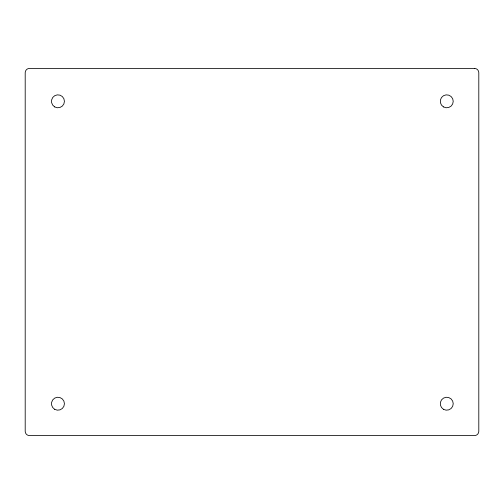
<?xml version="1.0" encoding="UTF-8"?>
<svg xmlns="http://www.w3.org/2000/svg" width="504" height="504" viewBox="0 0 504 504"><rect width="100%" height="100%" fill="white"/><g stroke="black" fill="none" stroke-linecap="round" stroke-linejoin="round"><path stroke-width="0.76" d="M474.478 68.399L29.522 68.399A4.322 4.322 0 0 0 25.2 72.721L25.2 431.279A4.322 4.322 0 0 0 29.522 435.601L474.478 435.601A4.322 4.322 0 0 0 478.8 431.279L478.8 72.721A4.322 4.322 0 0 0 474.478 68.399M54.709 409.324A6.483 6.483 0 0 0 64.43 403.717A6.483 6.483 0 0 0 54.709 398.103A6.483 6.483 0 0 0 54.709 409.324M54.709 106.924A6.483 6.483 0 0 0 64.43 101.317A6.483 6.483 0 0 0 54.709 95.703A6.483 6.483 0 0 0 54.709 106.924M443.507 409.324A6.483 6.483 0 0 0 453.228 403.717A6.483 6.483 0 0 0 443.507 398.103A6.483 6.483 0 0 0 443.507 409.324M443.507 106.924A6.483 6.483 0 0 0 453.228 101.317A6.483 6.483 0 0 0 443.507 95.703A6.483 6.483 0 0 0 443.507 106.924"/></g></svg>
